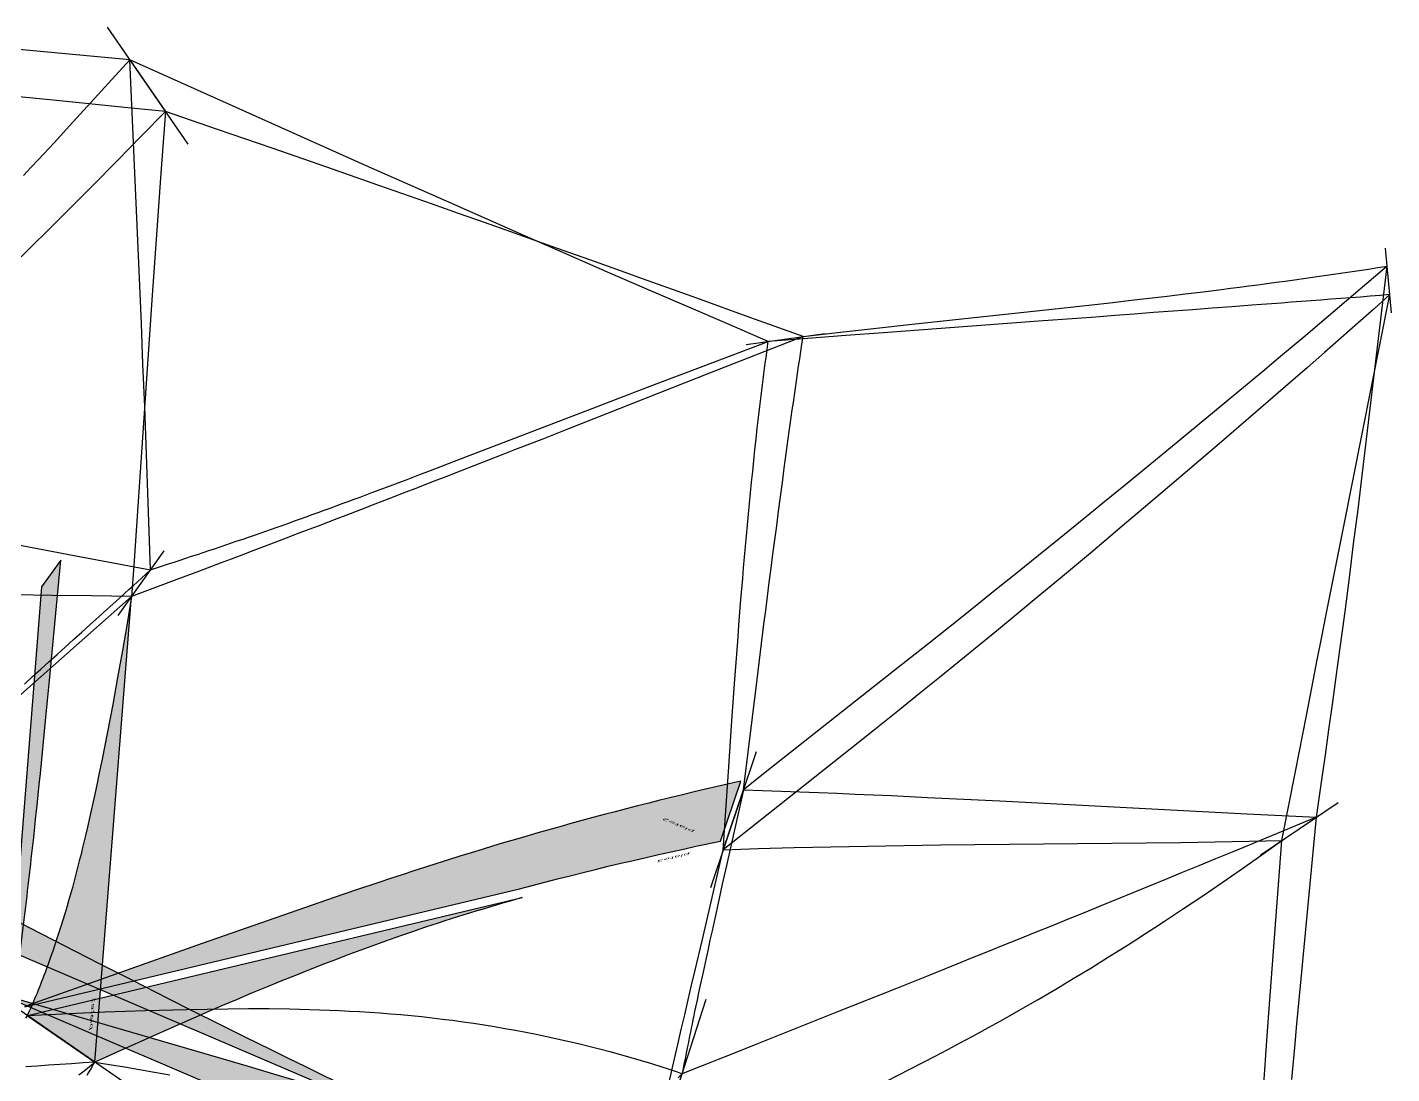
# Model space of a CAD drawing. Extents: x -6521 to 36247, y -6170 to 14025.
# Drawn here: x 345 to 11254, y -704 to 7661 of the extents above; entities that cross this region are included whole.
import ezdxf

# ---------------------------------------------------------------- set-up
doc = ezdxf.new("R2010")
doc.units = 0
doc.header["$LTSCALE"] = 0.005
doc.header["$MEASUREMENT"] = 0
for name, color, linetype in [('08-coord.marker.cut.MyTriangle', 7, 'Continuous'), ('COLINES', 240, 'Continuous'), ('curveBot', 253, 'Continuous'), ('curveTop', 136, 'Continuous'), ('HatchBot', 154, 'Continuous'), ('HatchTop', 9, 'Continuous'), ('normals', 1, 'Continuous')]:
    doc.layers.add(name, color=color, linetype=linetype)
doc.styles.get("Standard").update_dxf_attribs({"font": 'verdana.TTF', "height": 24})

msp = doc.modelspace()

# ---------------------------------------------------------------- hatches: boundary and pattern name
at = {"layer": 'HatchBot', "lineweight": 0, "extrusion": (0.899999, -0.189932, -0.392337)}
msp.add_hatch(color=256, dxfattribs=at).paths.add_polyline_path([(-415, 2528), (-162, 986), (-137, 1001), (-114, 1013), (-91, 1026), (-67, 1038), (-43, 1050), (-19, 1062), (5, 1074), (29, 1086), (54, 1097), (78, 1108), (103, 1119), (128, 1129), (154, 1140), (179, 1150), (204, 1160), (230, 1170), (281, 1188), (333, 1206), (384, 1223), (436, 1239), (488, 1254), (539, 1268), (590, 1282), (641, 1294), (695, 1306), (749, 1317), (804, 1327), (859, 1337), (914, 1346), (968, 1353), (1023, 1361), (1078, 1367), (1133, 1373), (1189, 1378), (1244, 1382), (1299, 1386), (1354, 1390), (1410, 1393), (1521, 1397), (1632, 1400), (1743, 1401), (1855, 1401), (1966, 1400), (2078, 1397), (2189, 1393), (2300, 1388), (2411, 1381), (2630, 1366), (2850, 1347), (3069, 1326), (3287, 1302)])
at = {"layer": 'HatchBot', "lineweight": 0, "extrusion": (0.314195, 0.893517, 0.320794)}
msp.add_hatch(color=256, dxfattribs=at).paths.add_polyline_path([(-3681, -446), (-3472, -434), (-3253, -418), (-3039, -398), (-2830, -376), (-2622, -350), (-2415, -322), (-2206, -291), (-1778, -221), (-472, 7), (-272, 39), (-80, 68), (-5215, 1127), (-5208, -448), (-5103, -453), (-4997, -458), (-4781, -464), (-4561, -467), (-4339, -466), (-4117, -462), (-3897, -456)])
at = {"layer": 'HatchBot', "lineweight": 0, "extrusion": (0.281267, -0.922106, -0.265724)}
msp.add_hatch(color=256, dxfattribs=at).paths.add_polyline_path([(3457, 478), (3555, 471), (3652, 465), (3748, 460), (3844, 456), (3939, 453), (4034, 452), (4127, 451), (4221, 452), (4314, 454), (4406, 457), (4499, 461), (4590, 466), (4682, 472), (4774, 480), (4865, 488), (4957, 498), (5048, 509), (5140, 521), (5231, 534), (5323, 548), (5415, 564), (5508, 581), (5600, 598), (5693, 617), (5787, 638), (5881, 659), (5976, 682), (6071, 705), (6167, 730), (6264, 757), (5970, 2304), (5769, 2240), (5668, 2209), (5566, 2180), (5464, 2151), (5361, 2123), (5258, 2096), (5155, 2070), (5052, 2046), (4948, 2023), (4844, 2001), (4739, 1981), (4635, 1962), (4530, 1945), (4425, 1930), (4321, 1916), (261, 962), (261, 962), (263, 962), (264, 961), (265, 960), (267, 960), (268, 960), (270, 959), (271, 959), (272, 958), (275, 958), (277, 957), (280, 957), (283, 956), (299, 954), (303, 954), (1035, 824), (1765, 703), (2510, 587), (2697, 561), (2883, 537), (3070, 515), (3258, 495), (3358, 486)])
at = {"layer": 'HatchTop', "lineweight": 0, "extrusion": (0.990043, -0.106178, -0.092422)}
msp.add_hatch(color=256, dxfattribs=at).paths.add_polyline_path([(3218, 1270), (3448, 2669), (2482, 2805), (2321, 2825), (2158, 2844), (1988, 2861), (1903, 2869), (1818, 2876), (1733, 2882), (1647, 2887), (1562, 2891), (1476, 2894), (1391, 2896), (1305, 2896), (1220, 2896), (1177, 2895), (1134, 2893), (1091, 2891), (1049, 2889), (1006, 2887), (963, 2884), (920, 2880), (877, 2876), (834, 2872), (792, 2867), (749, 2862), (706, 2856), (663, 2850), (621, 2843), (578, 2836), (535, 2828), (492, 2820), (449, 2811), (407, 2802), (364, 2792), (322, 2781), (279, 2770), (237, 2758), (195, 2745), (153, 2732), (111, 2719), (70, 2704), (29, 2689), (-12, 2673), (-53, 2657), (-93, 2640), (-113, 2631), (-134, 2622), (-153, 2613), (-173, 2603), (-193, 2594), (-213, 2584), (-232, 2574), (-252, 2564), (-271, 2554), (-290, 2543), (-310, 2533), (-329, 2522), (-348, 2511), (-367, 2500), (-385, 2488), (-404, 2477), (-423, 2465), (-441, 2453), (-459, 2440), (-478, 2428), (-496, 2415), (-514, 2402)])
at = {"layer": 'HatchTop', "lineweight": 0, "extrusion": (0.419733, 0.889013, -0.182977)}
msp.add_hatch(color=256, dxfattribs=at).paths.add_polyline_path([(215, 3201), (-134, 3138), (-750, 3028), (-1054, 2977), (-1368, 2929), (-1598, 2897), (-1828, 2869), (-2059, 2843), (-2291, 2821), (-2445, 2808), (-2601, 2797), (-2760, 2787), (-2920, 2778), (-3082, 2772), (-3245, 2766), (-3409, 2762), (-3573, 2760), (-3737, 2760), (-3901, 2761), (-4064, 2763), (-4226, 2768), (-4387, 2773), (-4546, 2781), (-4702, 2790), (-4868, 2802), (262, 1784)])
at = {"layer": 'HatchTop', "lineweight": 0, "extrusion": (-0.292582, 0.891557, 0.345718)}
for points in [[(-3096, 1654), (-3203, 1913), (-3295, 1908), (-3389, 1904), (-3443, 1902), (-3498, 1901), (-3552, 1900), (-3606, 1900), (-3660, 1901), (-3713, 1902), (-3767, 1903), (-3821, 1905), (-3875, 1908), (-3928, 1911), (-3982, 1915), (-4036, 1919), (-4090, 1923), (-4143, 1928), (-4197, 1934), (-4251, 1940), (-4307, 1947)], [(-254, 967), (-650, 2478), (-890, 2403), (-1135, 2329), (-1384, 2258), (-1635, 2190), (-1761, 2158), (-1887, 2127), (-2013, 2097), (-2140, 2069), (-2265, 2043), (-2391, 2019), (-2516, 1997), (-2640, 1976), (-2733, 1963), (-2826, 1950), (-2920, 1939), (-3013, 1929), (-3107, 1920), (-3203, 1913), (-3096, 1654)]]:
    msp.add_hatch(color=256, dxfattribs=at).paths.add_polyline_path(points)

# ---------------------------------------------------------------- linework, layer by layer
at = {"layer": 'COLINES', "extrusion": (0.990043, -0.106178, -0.092422)}
msp.add_lwpolyline([(3448, 2669), (3218, 1270), (-514, 2402), (-496, 2415), (-478, 2428), (-459, 2440), (-441, 2453), (-423, 2465), (-404, 2477), (-385, 2488), (-367, 2500), (-348, 2511), (-329, 2522), (-310, 2533), (-290, 2543), (-271, 2554), (-252, 2564), (-232, 2574), (-213, 2584), (-193, 2594), (-173, 2603), (-153, 2613), (-134, 2622), (-113, 2631), (-93, 2640), (-53, 2657), (-12, 2673), (29, 2689), (70, 2704), (111, 2719), (153, 2732), (195, 2745), (237, 2758), (279, 2770), (322, 2781), (364, 2792), (407, 2802), (449, 2811), (492, 2820), (535, 2828), (578, 2836), (621, 2843), (663, 2850), (706, 2856), (749, 2862), (792, 2867), (834, 2872), (877, 2876), (920, 2880), (963, 2884), (1006, 2887), (1049, 2889), (1091, 2891), (1134, 2893), (1177, 2895), (1220, 2896), (1305, 2896), (1391, 2896), (1476, 2894), (1562, 2891), (1647, 2887), (1733, 2882), (1818, 2876), (1903, 2869), (1988, 2861), (2158, 2844), (2321, 2825), (2482, 2805), (3448, 2669)], dxfattribs=at)
at = {"layer": 'COLINES', "extrusion": (0.419733, 0.889013, -0.182977)}
msp.add_lwpolyline([(-4868, 2802), (262, 1784), (215, 3201), (-134, 3138), (-750, 3028), (-1054, 2977), (-1368, 2929), (-1598, 2897), (-1828, 2869), (-2059, 2843), (-2291, 2821), (-2445, 2808), (-2601, 2797), (-2760, 2787), (-2920, 2778), (-3082, 2772), (-3245, 2766), (-3409, 2762), (-3573, 2760), (-3737, 2760), (-3901, 2761), (-4064, 2763), (-4226, 2768), (-4387, 2773), (-4546, 2781), (-4702, 2790), (-4868, 2802)], dxfattribs=at)
at = {"layer": 'COLINES', "extrusion": (0.899999, -0.189932, -0.392337)}
msp.add_lwpolyline([(-162, 986), (-415, 2528), (3287, 1302), (3069, 1326), (2850, 1347), (2630, 1366), (2411, 1381), (2300, 1388), (2189, 1393), (2078, 1397), (1966, 1400), (1855, 1401), (1743, 1401), (1632, 1400), (1521, 1397), (1410, 1393), (1354, 1390), (1299, 1386), (1244, 1382), (1189, 1378), (1133, 1373), (1078, 1367), (1023, 1361), (968, 1353), (914, 1346), (859, 1337), (804, 1327), (749, 1317), (695, 1306), (641, 1294), (590, 1282), (539, 1268), (488, 1254), (436, 1239), (384, 1223), (333, 1206), (281, 1188), (230, 1170), (204, 1160), (179, 1150), (154, 1140), (128, 1129), (103, 1119), (78, 1108), (54, 1097), (29, 1086), (5, 1074), (-19, 1062), (-43, 1050), (-67, 1038), (-91, 1026), (-114, 1013), (-137, 1001), (-162, 986)], dxfattribs=at)
at = {"layer": 'COLINES', "extrusion": (0.314195, 0.893517, 0.320794)}
msp.add_lwpolyline([(-5208, -448), (-5215, 1127), (-80, 68), (-272, 39), (-472, 7), (-1778, -221), (-2206, -291), (-2415, -322), (-2622, -350), (-2830, -376), (-3039, -398), (-3253, -418), (-3472, -434), (-3681, -446), (-3897, -456), (-4117, -462), (-4339, -466), (-4561, -467), (-4781, -464), (-4997, -458), (-5103, -453), (-5208, -448)], dxfattribs=at)
at = {"layer": 'COLINES', "extrusion": (0.281267, -0.922106, -0.265724)}
msp.add_lwpolyline([(5970, 2304), (6264, 757), (6167, 730), (6071, 705), (5976, 682), (5881, 659), (5787, 638), (5693, 617), (5600, 598), (5508, 581), (5415, 564), (5323, 548), (5231, 534), (5140, 521), (5048, 509), (4957, 498), (4865, 488), (4774, 480), (4682, 472), (4590, 466), (4499, 461), (4406, 457), (4314, 454), (4221, 452), (4127, 451), (4034, 452), (3939, 453), (3844, 456), (3748, 460), (3652, 465), (3555, 471), (3457, 478), (3358, 486), (3258, 495), (3070, 515), (2883, 537), (2697, 561), (2510, 587), (1765, 703), (1035, 824), (303, 954), (300, 954), (297, 955), (283, 956), (280, 957), (277, 957), (275, 958), (272, 958), (271, 959), (270, 959), (268, 960), (267, 960), (265, 960), (264, 961), (263, 962), (261, 962), (261, 962), (4321, 1916), (4425, 1930), (4530, 1945), (4635, 1962), (4739, 1981), (4844, 2001), (4948, 2023), (5052, 2046), (5155, 2070), (5258, 2096), (5361, 2123), (5464, 2151), (5566, 2180), (5668, 2209), (5769, 2240), (5970, 2304)], dxfattribs=at)
at = {"layer": 'COLINES', "extrusion": (-0.292582, 0.891557, 0.345718)}
msp.add_lwpolyline([(-650, 2478), (-254, 967), (-4307, 1947), (-4251, 1940), (-4197, 1934), (-4143, 1928), (-4090, 1923), (-4036, 1919), (-3982, 1915), (-3928, 1911), (-3875, 1908), (-3821, 1905), (-3767, 1903), (-3713, 1902), (-3660, 1901), (-3606, 1900), (-3552, 1900), (-3498, 1901), (-3443, 1902), (-3389, 1904), (-3295, 1908), (-3201, 1913), (-3107, 1920), (-3013, 1929), (-2920, 1939), (-2826, 1950), (-2733, 1963), (-2640, 1976), (-2516, 1997), (-2391, 2019), (-2265, 2043), (-2140, 2069), (-2013, 2097), (-1887, 2127), (-1761, 2158), (-1635, 2190), (-1384, 2258), (-1135, 2329), (-890, 2403), (-650, 2478)], dxfattribs=at)
at = {"layer": 'curveBot', "extrusion": (0.101773, 0.963837, -0.246295)}
for p, q in [((578, 7075, 758), (280, 7105, 756)), ((864, 7046, 763), (578, 7075, 758)), ((1150, 7018, 772), (864, 7046, 763)), ((1449, 6989, 784), (1150, 7018, 772))]:
    msp.add_line(p, q, dxfattribs=at)
at = {"layer": 'curveBot', "extrusion": (-0.686916, 0.656313, -0.31209)}
for p, q in [((1449, 6989, 784), (1255, 6790, 790)), ((1255, 6790, 790), (1063, 6593, 799)), ((1063, 6593, 799), (871, 6398, 812)), ((871, 6398, 812), (675, 6201, 829)), ((675, 6201, 829), (523, 6050, 846)), ((523, 6050, 846), (372, 5900, 865)), ((372, 5900, 865), (220, 5752, 886))]:
    msp.add_line(p, q, dxfattribs=at)
at = {"layer": 'curveBot', "extrusion": (0.992133, -0.079427, -0.09677)}
for p, q in [((1449, 6989, 784), (1431, 6744, 801)), ((1431, 6744, 801), (1413, 6496, 821)), ((1413, 6496, 821), (1378, 6003, 867)), ((1378, 6003, 867), (1344, 5519, 920)), ((1344, 5519, 920), (1213, 3596, 1149)), ((1213, 3596, 1149), (1196, 3357, 1174)), ((1196, 3357, 1174), (1178, 3110, 1198))]:
    msp.add_line(p, q, dxfattribs=at)
at = {"layer": 'curveBot', "extrusion": (0.319771, 0.944039, 0.080849)}
for p, q in [((1867, 6845, 815), (1449, 6989, 784)), ((2304, 6694, 854), (1867, 6845, 815)), ((2740, 6542, 900), (2304, 6694, 854)), ((3156, 6397, 949), (2740, 6542, 900)), ((3584, 6247, 1006), (3156, 6397, 949)), ((3794, 6173, 1037), (3584, 6247, 1006)), ((4002, 6100, 1070), (3794, 6173, 1037)), ((4211, 6026, 1106), (4002, 6100, 1070)), ((4420, 5952, 1143), (4211, 6026, 1106)), ((4630, 5878, 1184), (4420, 5952, 1143)), ((4842, 5802, 1227), (4630, 5878, 1184)), ((5058, 5725, 1273), (4842, 5802, 1227)), ((5272, 5648, 1321), (5058, 5725, 1273)), ((5698, 5495, 1423), (5272, 5648, 1321)), ((6122, 5342, 1530), (5698, 5495, 1423)), ((6548, 5189, 1643), (6122, 5342, 1530))]:
    msp.add_line(p, q, dxfattribs=at)
at = {"layer": 'curveBot', "extrusion": (0.146607, -0.978518, -0.144946)}
for p, q in [((10624, 5663, 2564), (10697, 5673, 2568)), ((10697, 5673, 2568), (10771, 5684, 2571)), ((10771, 5684, 2571), (10845, 5695, 2573)), ((10845, 5695, 2573), (10920, 5706, 2574)), ((10920, 5706, 2574), (10994, 5717, 2575)), ((10994, 5717, 2575), (11068, 5728, 2574)), ((11068, 5728, 2574), (11143, 5740, 2573)), ((11143, 5740, 2573), (11218, 5751, 2570)), ((9748, 5547, 2458), (9893, 5566, 2483)), ((9893, 5566, 2483), (9966, 5575, 2494)), ((9966, 5575, 2494), (10038, 5584, 2505)), ((10038, 5584, 2505), (10111, 5594, 2515)), ((10111, 5594, 2515), (10184, 5603, 2524)), ((10184, 5603, 2524), (10257, 5613, 2532)), ((10257, 5613, 2532), (10330, 5623, 2540)), ((10330, 5623, 2540), (10403, 5632, 2547)), ((10403, 5632, 2547), (10477, 5643, 2554)), ((10477, 5643, 2554), (10550, 5653, 2559)), ((10550, 5653, 2559), (10624, 5663, 2564)), ((8881, 5446, 2266), (9025, 5462, 2303)), ((9025, 5462, 2303), (9170, 5479, 2338)), ((9170, 5479, 2338), (9314, 5495, 2371)), ((9314, 5495, 2371), (9458, 5512, 2402)), ((9458, 5512, 2402), (9603, 5530, 2431)), ((9603, 5530, 2431), (9748, 5547, 2458)), ((7420, 5288, 1858), (8587, 5414, 2187)), ((8587, 5414, 2187), (8881, 5446, 2266)), ((6848, 5223, 1713), (7135, 5256, 1784)), ((7135, 5256, 1784), (7420, 5288, 1858)), ((6548, 5189, 1643), (6848, 5223, 1713))]:
    msp.add_line(p, q, dxfattribs=at)
at = {"layer": 'curveBot', "extrusion": (0.977182, -0.142388, 0.15761)}
for p, q in [((11018, 4077, 2299), (11218, 5751, 2570)), ((10985, 3807, 2259), (11018, 4077, 2299)), ((10950, 3532, 2223), (10985, 3807, 2259)), ((10916, 3260, 2191), (10950, 3532, 2223)), ((10881, 2991, 2163), (10916, 3260, 2191)), ((10863, 2856, 2151), (10881, 2991, 2163)), ((10846, 2720, 2140), (10863, 2856, 2151)), ((10827, 2585, 2131), (10846, 2720, 2140)), ((10809, 2448, 2122), (10827, 2585, 2131)), ((10781, 2247, 2112), (10809, 2448, 2122)), ((10753, 2046, 2104), (10781, 2247, 2112)), ((10725, 1845, 2099), (10753, 2046, 2104)), ((10696, 1644, 2096), (10725, 1845, 2099)), ((10674, 1496, 2096), (10696, 1644, 2096)), ((10652, 1347, 2097), (10674, 1496, 2096))]:
    msp.add_line(p, q, dxfattribs=at)
at = {"layer": 'curveBot', "extrusion": (-0.652019, 0.748853, 0.118705)}
for p, q in [((11218, 5751, 2570), (11110, 5659, 2561)), ((11002, 5567, 2550), (10894, 5475, 2537)), ((11110, 5659, 2561), (11002, 5567, 2550)), ((10894, 5475, 2537), (10785, 5382, 2521)), ((10785, 5382, 2521), (10677, 5290, 2504)), ((10677, 5290, 2504), (10568, 5198, 2485)), ((10568, 5198, 2485), (10459, 5107, 2465)), ((10459, 5107, 2465), (10349, 5015, 2443)), ((10240, 4924, 2419), (10132, 4833, 2394)), ((10349, 5015, 2443), (10240, 4924, 2419)), ((10132, 4833, 2394), (10023, 4743, 2367)), ((10023, 4743, 2367), (9915, 4653, 2340)), ((9915, 4653, 2340), (9699, 4475, 2281)), ((9699, 4475, 2281), (9486, 4299, 2218)), ((9486, 4299, 2218), (9305, 4151, 2161)), ((9305, 4151, 2161), (9125, 4003, 2102)), ((9125, 4003, 2102), (8944, 3856, 2040)), ((8944, 3856, 2040), (8765, 3710, 1975)), ((8765, 3710, 1975), (8596, 3573, 1912)), ((8596, 3573, 1912), (8429, 3438, 1846)), ((8429, 3438, 1846), (8262, 3303, 1778)), ((8262, 3303, 1778), (8095, 3169, 1707)), ((8095, 3169, 1707), (7953, 3055, 1644)), ((7953, 3055, 1644), (7814, 2944, 1581)), ((7814, 2944, 1581), (7542, 2728, 1453)), ((7542, 2728, 1453), (7272, 2513, 1319)), ((7272, 2513, 1319), (6296, 1744, 820)), ((6296, 1744, 820), (6071, 1565, 709))]:
    msp.add_line(p, q, dxfattribs=at)
at = {"layer": 'curveBot', "extrusion": (0.357739, -0.932918, 0.041068)}
for p, q in [((6548, 5189, 1643), (5800, 4895, 1486)), ((5800, 4895, 1486), (4673, 4452, 1233)), ((4458, 4367, 1188), (4241, 4283, 1146)), ((4673, 4452, 1233), (4458, 4367, 1188)), ((4241, 4283, 1146), (4133, 4240, 1126)), ((3915, 4155, 1090), (3807, 4113, 1073)), ((4024, 4198, 1107), (3915, 4155, 1090)), ((4133, 4240, 1126), (4024, 4198, 1107)), ((3692, 4068, 1058), (3578, 4024, 1044)), ((3807, 4113, 1073), (3692, 4068, 1058)), ((3351, 3936, 1023), (3237, 3892, 1015)), ((3465, 3980, 1033), (3351, 3936, 1023)), ((3578, 4024, 1044), (3465, 3980, 1033)), ((3123, 3848, 1009), (3008, 3804, 1005)), ((3237, 3892, 1015), (3123, 3848, 1009)), ((2819, 3731, 1003), (2745, 3702, 1004)), ((2893, 3759, 1003), (2819, 3731, 1003)), ((3008, 3804, 1005), (2893, 3759, 1003)), ((2504, 3611, 1013), (2414, 3576, 1019)), ((2596, 3646, 1009), (2504, 3611, 1013)), ((2671, 3674, 1006), (2596, 3646, 1009)), ((2745, 3702, 1004), (2671, 3674, 1006)), ((2235, 3508, 1033), (2148, 3475, 1042)), ((2324, 3542, 1026), (2235, 3508, 1033)), ((2414, 3576, 1019), (2324, 3542, 1026)), ((1974, 3409, 1063), (1887, 3377, 1075)), ((2060, 3442, 1052), (1974, 3409, 1063)), ((2148, 3475, 1042), (2060, 3442, 1052)), ((1714, 3312, 1101), (1540, 3246, 1131)), ((1887, 3377, 1075), (1714, 3312, 1101)), ((1540, 3246, 1131), (1178, 3110, 1198))]:
    msp.add_line(p, q, dxfattribs=at)
at = {"layer": 'curveBot', "extrusion": (0.987583, -0.14522, 0.05993)}
for p, q in [((6530, 5070, 1647), (6539, 5129, 1645)), ((6539, 5129, 1645), (6548, 5189, 1643)), ((6521, 5011, 1648), (6530, 5070, 1647)), ((6504, 4893, 1646), (6512, 4952, 1647)), ((6512, 4952, 1647), (6521, 5011, 1648)), ((6487, 4777, 1641), (6495, 4835, 1644)), ((6495, 4835, 1644), (6504, 4893, 1646)), ((6471, 4661, 1633), (6479, 4719, 1637)), ((6479, 4719, 1637), (6487, 4777, 1641)), ((6454, 4545, 1621), (6462, 4603, 1627)), ((6462, 4603, 1627), (6471, 4661, 1633)), ((6438, 4429, 1606), (6446, 4487, 1614)), ((6446, 4487, 1614), (6454, 4545, 1621)), ((6422, 4312, 1588), (6430, 4370, 1598)), ((6430, 4370, 1598), (6438, 4429, 1606)), ((6414, 4253, 1579), (6422, 4312, 1588)), ((6398, 4137, 1558), (6406, 4195, 1568)), ((6406, 4195, 1568), (6414, 4253, 1579)), ((6383, 4022, 1535), (6398, 4137, 1558)), ((6367, 3907, 1510), (6383, 4022, 1535)), ((6352, 3792, 1483), (6367, 3907, 1510)), ((6337, 3677, 1454), (6352, 3792, 1483)), ((6322, 3563, 1424), (6337, 3677, 1454)), ((6307, 3450, 1392), (6322, 3563, 1424)), ((6292, 3337, 1359), (6307, 3450, 1392)), ((6278, 3224, 1325), (6292, 3337, 1359)), ((6264, 3112, 1288), (6278, 3224, 1325)), ((6249, 3000, 1251), (6264, 3112, 1288)), ((6235, 2889, 1213), (6249, 3000, 1251)), ((6208, 2668, 1134), (6235, 2889, 1213)), ((6180, 2446, 1051), (6208, 2668, 1134)), ((6071, 1565, 709), (6180, 2446, 1051))]:
    msp.add_line(p, q, dxfattribs=at)
at = {"layer": 'curveBot', "extrusion": (0.666458, -0.744393, 0.041382)}
msp.add_line((-244, 1855, 1539), (1178, 3110, 1198), dxfattribs=at)
at = {"layer": 'curveBot', "extrusion": (0.006941, -0.988447, 0.15141)}
for p, q in [((546, 3120, 1293), (235, 3125, 1335)), ((858, 3116, 1248), (546, 3120, 1293)), ((1178, 3110, 1198), (858, 3116, 1248))]:
    msp.add_line(p, q, dxfattribs=at)
at = {"layer": 'curveBot', "extrusion": (0.969566, -0.238786, 0.05407)}
for p, q in [((6071, 1565, 709), (5936, 961, 468)), ((5936, 961, 468), (5902, 810, 407)), ((5902, 810, 407), (5869, 660, 344)), ((5869, 660, 344), (5852, 586, 311)), ((5852, 586, 311), (5836, 512, 278)), ((5820, 438, 243), (5803, 364, 208)), ((5836, 512, 278), (5820, 438, 243)), ((5803, 364, 208), (5788, 291, 172)), ((5772, 219, 134), (5756, 146, 96)), ((5788, 291, 172), (5772, 219, 134)), ((5756, 146, 96), (5741, 74, 56)), ((5725, 3, 15), (5710, -68, -28)), ((5741, 74, 56), (5725, 3, 15)), ((5703, -103, -49), (5696, -137, -71)), ((5710, -68, -28), (5703, -103, -49)), ((5681, -206, -115), (5674, -240, -138)), ((5688, -172, -93), (5681, -206, -115)), ((5696, -137, -71), (5688, -172, -93)), ((5660, -308, -185), (5653, -340, -209)), ((5667, -274, -162), (5660, -308, -185)), ((5674, -240, -138), (5667, -274, -162)), ((5634, -435, -281), (5628, -466, -306)), ((5640, -404, -257), (5634, -435, -281)), ((5647, -373, -233), (5640, -404, -257)), ((5653, -340, -209), (5647, -373, -233)), ((5616, -527, -358), (5610, -557, -384)), ((5622, -497, -332), (5616, -527, -358)), ((5628, -466, -306), (5622, -497, -332)), ((5593, -645, -468), (5587, -675, -497)), ((5598, -616, -439), (5593, -645, -468)), ((5604, -587, -412), (5598, -616, -439)), ((5610, -557, -384), (5604, -587, -412)), ((5587, -675, -497), (5581, -704, -527))]:
    msp.add_line(p, q, dxfattribs=at)
at = {"layer": 'curveBot', "extrusion": (-0.010322, -0.992469, -0.122059)}
for p, q in [((6072, 1565, 709), (6224, 1560, 737)), ((6224, 1560, 737), (6374, 1555, 768)), ((6374, 1555, 768), (6523, 1549, 800)), ((6523, 1549, 800), (6671, 1544, 834)), ((6671, 1544, 834), (6818, 1538, 869)), ((6818, 1538, 869), (6964, 1532, 907)), ((6964, 1532, 907), (7109, 1525, 946)), ((7109, 1525, 946), (7254, 1519, 986)), ((7254, 1519, 986), (7399, 1512, 1028)), ((7399, 1512, 1028), (7543, 1505, 1071)), ((7543, 1505, 1071), (7832, 1491, 1161)), ((7832, 1491, 1161), (8120, 1477, 1255)), ((8120, 1477, 1255), (10097, 1374, 1926)), ((10097, 1374, 1926), (10377, 1360, 2014)), ((10377, 1360, 2014), (10652, 1347, 2097))]:
    msp.add_line(p, q, dxfattribs=at)
at = {"layer": 'curveBot', "extrusion": (0.392771, -0.918722, -0.040997)}
for p, q in [((10652, 1347, 2097), (10517, 1291, 2060)), ((10383, 1235, 2022), (10249, 1179, 1981)), ((10517, 1291, 2060), (10383, 1235, 2022)), ((10114, 1124, 1939), (9980, 1068, 1895)), ((10249, 1179, 1981), (10114, 1124, 1939)), ((9846, 1013, 1849), (9713, 958, 1802)), ((9980, 1068, 1895), (9846, 1013, 1849)), ((9580, 904, 1753), (9447, 849, 1703)), ((9713, 958, 1802), (9580, 904, 1753)), ((9315, 795, 1650), (9184, 741, 1597)), ((9447, 849, 1703), (9315, 795, 1650)), ((9053, 688, 1541), (8924, 635, 1484)), ((9184, 741, 1597), (9053, 688, 1541)), ((8795, 583, 1426), (8667, 531, 1366)), ((8924, 635, 1484), (8795, 583, 1426)), ((8540, 479, 1305), (8404, 424, 1237)), ((8667, 531, 1366), (8540, 479, 1305)), ((8269, 370, 1167), (8146, 320, 1102)), ((8404, 424, 1237), (8269, 370, 1167)), ((7900, 221, 965), (7778, 172, 895)), ((8023, 270, 1034), (7900, 221, 965)), ((8146, 320, 1102), (8023, 270, 1034)), ((7778, 172, 895), (7535, 74, 752)), ((7535, 74, 752), (7294, -22, 607)), ((7294, -22, 607), (6824, -210, 313)), ((6824, -210, 313), (6357, -396, 11)), ((6357, -396, 11), (6157, -476, -120)), ((6157, -476, -120), (5965, -552, -250)), ((5775, -628, -384), (5679, -666, -454)), ((5870, -590, -317), (5775, -628, -384)), ((5965, -552, -250), (5870, -590, -317)), ((5679, -666, -454), (5581, -704, -527))]:
    msp.add_line(p, q, dxfattribs=at)
at = {"layer": 'curveBot', "extrusion": (0.992239, -0.090274, 0.085508)}
for p, q in [((10631, 1122, 2105), (10652, 1347, 2097)), ((10530, 55, 2152), (10631, 1122, 2105)), ((10512, -139, 2158), (10530, 55, 2152)), ((10494, -334, 2161), (10512, -139, 2158)), ((10482, -466, 2162), (10494, -334, 2161)), ((10472, -580, 2161), (10482, -466, 2162)), ((10461, -693, 2159), (10472, -580, 2161)), ((10456, -750, 2157), (10461, -693, 2159))]:
    msp.add_line(p, q, dxfattribs=at)
at = {"layer": 'curveBot', "extrusion": (0.237331, 0.743905, 0.624724)}
for p, q in [((345, -239, 908), (966, -210, 638)), ((966, -210, 638), (1290, -199, 501)), ((1290, -199, 501), (1618, -190, 366)), ((1618, -190, 366), (1784, -187, 299)), ((1784, -187, 299), (1949, -185, 234)), ((1949, -185, 234), (2114, -184, 171)), ((2114, -184, 171), (2278, -184, 109)), ((2278, -184, 109), (2441, -186, 49)), ((2441, -186, 49), (2602, -190, -8)), ((2602, -190, -8), (2762, -195, -62)), ((2762, -195, -62), (2841, -199, -88)), ((2841, -199, -88), (2920, -203, -113)), ((2920, -203, -113), (3002, -207, -139)), ((3002, -207, -139), (3085, -212, -164)), ((3085, -212, -164), (3167, -218, -189)), ((3167, -218, -189), (3250, -225, -212)), ((3250, -225, -212), (3332, -232, -235)), ((3332, -232, -235), (3415, -239, -258)), ((3415, -239, -258), (3498, -248, -279)), ((3498, -248, -279), (3581, -257, -299)), ((3581, -257, -299), (3663, -267, -319)), ((3663, -267, -319), (3746, -277, -338)), ((3746, -277, -338), (3830, -289, -356)), ((3830, -289, -356), (3913, -301, -374)), ((3913, -301, -374), (3997, -314, -390)), ((3997, -314, -390), (4080, -327, -406)), ((4080, -327, -406), (4164, -342, -421)), ((4164, -342, -421), (4249, -357, -434)), ((4249, -357, -434), (4331, -373, -447)), ((4331, -373, -447), (4415, -389, -459)), ((4415, -389, -459), (4498, -406, -470)), ((4498, -406, -470), (4582, -424, -481)), ((4582, -424, -481), (4666, -443, -490)), ((4666, -443, -490), (4751, -463, -499)), ((4751, -463, -499), (4835, -484, -506)), ((4835, -484, -506), (4919, -505, -513)), ((4919, -505, -513), (5003, -527, -519)), ((5003, -527, -519), (5087, -550, -523)), ((5087, -550, -523), (5171, -574, -527)), ((5171, -574, -527), (5254, -598, -529)), ((5254, -598, -529), (5337, -623, -530)), ((5337, -623, -530), (5419, -649, -531)), ((5419, -649, -531), (5460, -663, -530)), ((5460, -663, -530), (5501, -676, -530)), ((5501, -676, -530), (5541, -690, -529)), ((5541, -690, -529), (5581, -704, -527))]:
    msp.add_line(p, q, dxfattribs=at)
at = {"layer": 'curveBot', "extrusion": (0.731947, -0.119108, -0.67087)}
msp.add_line((345, -239, 908), (331, -261, 896), dxfattribs=at)
at = {"layer": 'curveBot', "extrusion": (0.828019, -0.481977, -0.286501)}
msp.add_line((5548, -736, -572), (5581, -704, -527), dxfattribs=at)
at = {"layer": 'curveTop', "extrusion": (0.12776, 0.944698, -0.302033)}
msp.add_line((1165, 7400, 2273), (104, 7499, 2136), dxfattribs=at)
at = {"layer": 'curveTop', "extrusion": (-0.713626, 0.665017, -0.220204)}
for p, q in [((1165, 7400, 2273), (683, 6873, 2243)), ((683, 6873, 2243), (559, 6738, 2238)), ((559, 6738, 2238), (435, 6605, 2236)), ((435, 6605, 2236), (374, 6539, 2236)), ((374, 6539, 2236), (314, 6475, 2237))]:
    msp.add_line(p, q, dxfattribs=at)
at = {"layer": 'curveTop', "extrusion": (0.422456, 0.891229, -0.165051)}
for p, q in [((3074, 6546, 2551), (1165, 7400, 2273)), ((3696, 6270, 2652), (3074, 6546, 2551)), ((4353, 5980, 2769), (3696, 6270, 2652)), ((4671, 5841, 2831), (4353, 5980, 2769)), ((4985, 5704, 2895), (4671, 5841, 2831)), ((5299, 5567, 2962), (4985, 5704, 2895)), ((5616, 5431, 3034), (5299, 5567, 2962)), ((5938, 5292, 3111), (5616, 5431, 3034)), ((6269, 5150, 3192), (5938, 5292, 3111))]:
    msp.add_line(p, q, dxfattribs=at)
at = {"layer": 'curveTop', "extrusion": (-0.983463, -0.053785, -0.172937)}
for p, q in [((1257, 5294, 2403), (1165, 7400, 2273)), ((1270, 4969, 2427), (1257, 5294, 2403)), ((1284, 4630, 2456), (1270, 4969, 2427)), ((1331, 3325, 2591), (1284, 4630, 2456))]:
    msp.add_line(p, q, dxfattribs=at)
at = {"layer": 'curveTop', "extrusion": (0.076943, -0.996976, -0.010937)}
for p, q in [((10372, 5457, 4098), (10293, 5451, 4090)), ((10451, 5463, 4105), (10372, 5457, 4098)), ((10531, 5469, 4111), (10451, 5463, 4105)), ((10610, 5475, 4117), (10531, 5469, 4111)), ((10689, 5481, 4122), (10610, 5475, 4117)), ((10768, 5487, 4125), (10689, 5481, 4122)), ((10847, 5493, 4128), (10768, 5487, 4125)), ((10926, 5499, 4130), (10847, 5493, 4128)), ((11005, 5505, 4131), (10926, 5499, 4130)), ((11083, 5511, 4131), (11005, 5505, 4131)), ((11162, 5518, 4130), (11083, 5511, 4131)), ((11240, 5524, 4128), (11162, 5518, 4130)), ((9042, 5357, 3880), (8889, 5345, 3845)), ((9196, 5368, 3913), (9042, 5357, 3880)), ((9350, 5380, 3945), (9196, 5368, 3913)), ((9506, 5391, 3975), (9350, 5380, 3945)), ((9662, 5403, 4002), (9506, 5391, 3975)), ((9819, 5415, 4028), (9662, 5403, 4002)), ((9977, 5427, 4051), (9819, 5415, 4028)), ((10135, 5439, 4072), (9977, 5427, 4051)), ((10214, 5445, 4081), (10135, 5439, 4072)), ((10293, 5451, 4090), (10214, 5445, 4081)), ((8429, 5311, 3733), (7192, 5219, 3409)), ((8738, 5334, 3810), (8429, 5311, 3733)), ((8889, 5345, 3845), (8738, 5334, 3810)), ((6586, 5174, 3263), (6269, 5150, 3192)), ((6890, 5197, 3334), (6586, 5174, 3263)), ((7192, 5219, 3409), (6890, 5197, 3334))]:
    msp.add_line(p, q, dxfattribs=at)
at = {"layer": 'curveTop', "extrusion": (0.981012, -0.189394, -0.041782)}
for p, q in [((10868, 3659, 3840), (11240, 5524, 4128)), ((10799, 3313, 3793), (10868, 3659, 3840)), ((10765, 3141, 3772), (10799, 3313, 3793)), ((10731, 2967, 3752), (10765, 3141, 3772)), ((10695, 2789, 3734), (10731, 2967, 3752)), ((10659, 2605, 3717), (10695, 2789, 3734)), ((10615, 2382, 3699), (10659, 2605, 3717)), ((10572, 2160, 3683), (10615, 2382, 3699)), ((10485, 1713, 3659), (10572, 2160, 3683)), ((10377, 1160, 3636), (10485, 1713, 3659))]:
    msp.add_line(p, q, dxfattribs=at)
at = {"layer": 'curveTop', "extrusion": (-0.665349, 0.728702, 0.162184)}
for p, q in [((11240, 5524, 4128), (11113, 5410, 4115)), ((11113, 5410, 4115), (10983, 5295, 4099)), ((10983, 5295, 4099), (10851, 5179, 4081)), ((10851, 5179, 4081), (10717, 5061, 4059)), ((10717, 5061, 4059), (10581, 4942, 4036)), ((10581, 4942, 4036), (10444, 4823, 4010)), ((10444, 4823, 4010), (10307, 4704, 3983)), ((10307, 4704, 3983), (10169, 4585, 3953)), ((10169, 4585, 3953), (10031, 4466, 3922)), ((10031, 4466, 3922), (9894, 4348, 3889)), ((9894, 4348, 3889), (9622, 4115, 3819)), ((9622, 4115, 3819), (9356, 3889, 3745)), ((9356, 3889, 3745), (9100, 3672, 3668)), ((9100, 3672, 3668), (8972, 3565, 3627)), ((8972, 3565, 3627), (8845, 3458, 3585)), ((8845, 3458, 3585), (8718, 3351, 3541)), ((8718, 3351, 3541), (8590, 3245, 3496)), ((8590, 3245, 3496), (8428, 3110, 3436)), ((8428, 3110, 3436), (8268, 2978, 3375)), ((8268, 2978, 3375), (8110, 2847, 3311)), ((8110, 2847, 3311), (7952, 2718, 3244)), ((7952, 2718, 3244), (7795, 2590, 3176)), ((7795, 2590, 3176), (7638, 2462, 3104)), ((7638, 2462, 3104), (7480, 2335, 3029)), ((7480, 2335, 3029), (7320, 2206, 2951)), ((7320, 2206, 2951), (7119, 2045, 2849)), ((7119, 2045, 2849), (6939, 1901, 2756)), ((6939, 1901, 2756), (5910, 1086, 2201)), ((5910, 1086, 2201), (6071, 1565, 709))]:
    msp.add_line(p, q, dxfattribs=at)
at = {"layer": 'curveTop', "extrusion": (0.333185, -0.936702, 0.107602)}
for p, q in [((5750, 4953, 3088), (6269, 5150, 3192)), ((5522, 4867, 3040), (5750, 4953, 3088)), ((5305, 4784, 2991), (5522, 4867, 3040)), ((4862, 4615, 2886), (5305, 4784, 2991)), ((3762, 4192, 2611), (4862, 4615, 2886)), ((3569, 4118, 2567), (3762, 4192, 2611)), ((3289, 4012, 2510), (3383, 4047, 2528)), ((3383, 4047, 2528), (3476, 4083, 2547)), ((3476, 4083, 2547), (3569, 4118, 2567)), ((3006, 3906, 2464), (3101, 3941, 2478)), ((3101, 3941, 2478), (3195, 3976, 2493)), ((3195, 3976, 2493), (3289, 4012, 2510)), ((2768, 3818, 2437), (2816, 3836, 2441)), ((2816, 3836, 2441), (2864, 3853, 2446)), ((2864, 3853, 2446), (2911, 3871, 2452)), ((2911, 3871, 2452), (2959, 3888, 2457)), ((2959, 3888, 2457), (3006, 3906, 2464)), ((2436, 3698, 2422), (2482, 3715, 2423)), ((2482, 3715, 2423), (2529, 3732, 2424)), ((2529, 3732, 2424), (2576, 3749, 2425)), ((2576, 3749, 2425), (2624, 3766, 2427)), ((2624, 3766, 2427), (2671, 3783, 2430)), ((2671, 3783, 2430), (2719, 3800, 2433)), ((2719, 3800, 2433), (2768, 3818, 2437)), ((2115, 3586, 2437), (2161, 3602, 2433)), ((2161, 3602, 2433), (2206, 3617, 2430)), ((2206, 3617, 2430), (2252, 3633, 2427)), ((2252, 3633, 2427), (2298, 3649, 2425)), ((2298, 3649, 2425), (2344, 3666, 2424)), ((2344, 3666, 2424), (2390, 3682, 2423)), ((2390, 3682, 2423), (2436, 3698, 2422)), ((1797, 3478, 2479), (1842, 3493, 2472)), ((1842, 3493, 2472), (1888, 3508, 2464)), ((1888, 3508, 2464), (1933, 3524, 2458)), ((1933, 3524, 2458), (1979, 3539, 2451)), ((1979, 3539, 2451), (2024, 3555, 2446)), ((2024, 3555, 2446), (2070, 3570, 2441)), ((2070, 3570, 2441), (2115, 3586, 2437)), ((1474, 3371, 2551), (1520, 3386, 2539)), ((1520, 3386, 2539), (1567, 3401, 2528)), ((1567, 3401, 2528), (1613, 3417, 2517)), ((1613, 3417, 2517), (1659, 3432, 2507)), ((1659, 3432, 2507), (1705, 3447, 2497)), ((1705, 3447, 2497), (1751, 3462, 2488)), ((1751, 3462, 2488), (1797, 3478, 2479)), ((1331, 3325, 2591), (1379, 3340, 2577)), ((1379, 3340, 2577), (1427, 3355, 2564)), ((1427, 3355, 2564), (1474, 3371, 2551))]:
    msp.add_line(p, q, dxfattribs=at)
at = {"layer": 'curveTop', "extrusion": (0.976681, -0.128262, 0.17217)}
for p, q in [((6263, 5107, 3194), (6269, 5150, 3192)), ((6246, 4976, 3196), (6252, 5020, 3196)), ((6252, 5020, 3196), (6257, 5063, 3195)), ((6257, 5063, 3195), (6263, 5107, 3194)), ((6234, 4890, 3196), (6240, 4933, 3196)), ((6240, 4933, 3196), (6246, 4976, 3196)), ((6213, 4716, 3190), (6223, 4803, 3193)), ((6223, 4803, 3193), (6229, 4846, 3195)), ((6229, 4846, 3195), (6234, 4890, 3196)), ((6202, 4629, 3185), (6213, 4716, 3190)), ((6192, 4543, 3178), (6202, 4629, 3185)), ((6182, 4456, 3170), (6192, 4543, 3178)), ((6163, 4283, 3150), (6172, 4370, 3161)), ((6172, 4370, 3161), (6182, 4456, 3170)), ((6154, 4197, 3139), (6163, 4283, 3150)), ((6145, 4111, 3126), (6154, 4197, 3139)), ((6136, 4025, 3112), (6145, 4111, 3126)), ((6119, 3854, 3080), (6127, 3939, 3096)), ((6127, 3939, 3096), (6136, 4025, 3112)), ((6111, 3769, 3063), (6119, 3854, 3080)), ((6103, 3682, 3045), (6111, 3769, 3063)), ((6095, 3596, 3026), (6103, 3682, 3045)), ((6079, 3425, 2985), (6087, 3511, 3006)), ((6087, 3511, 3006), (6095, 3596, 3026)), ((6072, 3340, 2963), (6079, 3425, 2985)), ((6065, 3255, 2941), (6072, 3340, 2963)), ((6051, 3086, 2894), (6065, 3255, 2941)), ((6037, 2918, 2845), (6051, 3086, 2894)), ((6025, 2751, 2793), (6037, 2918, 2845)), ((6012, 2583, 2739), (6025, 2751, 2793)), ((6000, 2416, 2682), (6012, 2583, 2739)), ((5976, 2077, 2564), (6000, 2416, 2682)), ((5954, 1750, 2446), (5976, 2077, 2564)), ((5910, 1086, 2201), (5954, 1750, 2446))]:
    msp.add_line(p, q, dxfattribs=at)
at = {"layer": 'curveTop', "extrusion": (0.063128, 0.908748, -0.412544)}
for p, q in [((-498, 3674, 3079), (732, 3435, 2741)), ((732, 3435, 2741), (1033, 3379, 2664)), ((1033, 3379, 2664), (1331, 3325, 2591))]:
    msp.add_line(p, q, dxfattribs=at)
at = {"layer": 'curveTop', "extrusion": (-0.669427, 0.742851, 0.006351)}
for p, q in [((1261, 3261, 2617), (1296, 3293, 2604)), ((1296, 3293, 2604), (1331, 3325, 2591)), ((1121, 3135, 2675), (1156, 3166, 2660)), ((1156, 3166, 2660), (1191, 3197, 2645)), ((1191, 3197, 2645), (1226, 3229, 2631)), ((1226, 3229, 2631), (1261, 3261, 2617)), ((984, 3010, 2739), (1052, 3072, 2706)), ((1052, 3072, 2706), (1121, 3135, 2675)), ((849, 2888, 2809), (916, 2949, 2773)), ((916, 2949, 2773), (984, 3010, 2739)), ((782, 2827, 2846), (849, 2888, 2809)), ((649, 2707, 2923), (715, 2767, 2884)), ((715, 2767, 2884), (782, 2827, 2846)), ((518, 2588, 3005), (583, 2647, 2963)), ((583, 2647, 2963), (649, 2707, 2923)), ((387, 2470, 3091), (452, 2529, 3048)), ((452, 2529, 3048), (518, 2588, 3005)), ((322, 2411, 3136), (387, 2470, 3091))]:
    msp.add_line(p, q, dxfattribs=at)
at = {"layer": 'curveTop', "extrusion": (-0.970619, 0.238988, -0.027993)}
for p, q in [((5910, 1086, 2201), (6071, 1565, 709)), ((5740, 359, 1906), (5910, 1086, 2201)), ((5685, 123, 1806), (5740, 359, 1906)), ((5657, 5, 1754), (5685, 123, 1806)), ((5629, -114, 1700), (5657, 5, 1754)), ((5602, -233, 1645), (5629, -114, 1700)), ((5574, -351, 1587), (5602, -233, 1645)), ((5547, -470, 1528), (5574, -351, 1587)), ((5520, -586, 1467), (5547, -470, 1528)), ((5493, -701, 1404), (5506, -644, 1436)), ((5506, -644, 1436), (5520, -586, 1467)), ((5480, -757, 1372), (5493, -701, 1404))]:
    msp.add_line(p, q, dxfattribs=at)
at = {"layer": 'curveTop', "extrusion": (-0.109966, 0.949743, 0.293081)}
for p, q in [((5910, 1086, 2201), (6049, 1091, 2237)), ((6049, 1091, 2237), (6189, 1095, 2275)), ((6189, 1095, 2275), (6476, 1103, 2357)), ((6476, 1103, 2357), (6769, 1110, 2445)), ((6769, 1110, 2445), (7064, 1116, 2537)), ((7064, 1116, 2537), (7647, 1125, 2727)), ((7647, 1125, 2727), (9566, 1144, 3384)), ((9566, 1144, 3384), (9843, 1149, 3474)), ((9843, 1149, 3474), (10115, 1154, 3559)), ((10115, 1154, 3559), (10247, 1157, 3599)), ((10247, 1157, 3599), (10377, 1160, 3636))]:
    msp.add_line(p, q, dxfattribs=at)
at = {"layer": 'curveTop', "extrusion": (-0.604846, 0.697476, 0.384302)}
for p, q in [((10216, 1045, 3591), (10377, 1160, 3636)), ((10054, 932, 3543), (10216, 1045, 3591)), ((9898, 824, 3493), (10054, 932, 3543)), ((9743, 718, 3441), (9898, 824, 3493)), ((9590, 616, 3387), (9743, 718, 3441)), ((9438, 515, 3330), (9590, 616, 3387)), ((9285, 416, 3270), (9361, 465, 3300)), ((9361, 465, 3300), (9438, 515, 3330)), ((9133, 318, 3207), (9209, 367, 3239)), ((9209, 367, 3239), (9285, 416, 3270)), ((8849, 141, 3081), (8991, 229, 3145)), ((8991, 229, 3145), (9133, 318, 3207)), ((8708, 56, 3015), (8849, 141, 3081)), ((8568, -28, 2946), (8708, 56, 3015)), ((8428, -111, 2875), (8568, -28, 2946)), ((8147, -270, 2724), (8287, -191, 2801)), ((8287, -191, 2801), (8428, -111, 2875)), ((8007, -348, 2645), (8147, -270, 2724)), ((7805, -458, 2526), (7905, -404, 2586)), ((7905, -404, 2586), (8007, -348, 2645)), ((7605, -564, 2403), (7705, -511, 2465)), ((7705, -511, 2465), (7805, -458, 2526)), ((7407, -666, 2277), (7506, -615, 2340)), ((7506, -615, 2340), (7605, -564, 2403)), ((7209, -766, 2146), (7407, -666, 2277))]:
    msp.add_line(p, q, dxfattribs=at)
at = {"layer": 'curveTop', "extrusion": (0.983139, -0.074799, 0.166862)}
for p, q in [((10264, -327, 3636), (10377, 1160, 3636)), ((10247, -557, 3632), (10264, -327, 3636)), ((10239, -672, 3629), (10247, -557, 3632)), ((10231, -786, 3624), (10239, -672, 3629))]:
    msp.add_line(p, q, dxfattribs=at)
at = {"layer": 'curveTop', "extrusion": (0.08159, -0.996532, 0.016336)}
for p, q in [((424, -644, 2650), (334, -650, 2718)), ((514, -637, 2582), (424, -644, 2650)), ((606, -631, 2516), (514, -637, 2582)), ((698, -625, 2451), (606, -631, 2516)), ((791, -618, 2387), (698, -625, 2451)), ((885, -611, 2325), (791, -618, 2387))]:
    msp.add_line(p, q, dxfattribs=at)
at = {"layer": 'curveTop', "extrusion": (0.609675, -0.751852, -0.251026)}
for p, q in [((799, -680, 2326), (842, -646, 2326)), ((842, -646, 2326), (885, -611, 2325)), ((758, -714, 2325), (799, -680, 2326))]:
    msp.add_line(p, q, dxfattribs=at)
at = {"layer": 'curveTop', "extrusion": (0.863619, -0.297732, -0.406839)}
for p, q in [((855, -664, 2300), (865, -646, 2309)), ((865, -646, 2309), (875, -629, 2317)), ((875, -629, 2317), (885, -611, 2325)), ((825, -715, 2274), (835, -698, 2283)), ((835, -698, 2283), (845, -681, 2292)), ((845, -681, 2292), (855, -664, 2300))]:
    msp.add_line(p, q, dxfattribs=at)
at = {"layer": 'curveTop', "extrusion": (-0.275968, -0.950192, -0.144832)}
for p, q in [((885, -611, 2325), (1003, -630, 2225)), ((1003, -630, 2225), (1122, -650, 2127)), ((1122, -650, 2127), (1242, -670, 2031)), ((1242, -670, 2031), (1363, -691, 1937)), ((1363, -691, 1937), (1485, -712, 1844))]:
    msp.add_line(p, q, dxfattribs=at)
at = {"layer": 'normals', "extrusion": (-0.983463, -0.053785, -0.172937)}
msp.add_line((984, 7661, 3221), (1630, 6728, -164), dxfattribs=at)
at = {"layer": 'normals', "extrusion": (0.422456, 0.891229, -0.165051)}
msp.add_line((1165, 7400, 2273), (1449, 6989, 784), dxfattribs=at)
at = {"layer": 'normals', "extrusion": (0.981012, -0.189394, -0.041782)}
msp.add_line((11254, 5379, 5118), (11204, 5895, 1581), dxfattribs=at)
at = {"layer": 'normals', "extrusion": (0.076943, -0.996976, -0.010937)}
msp.add_line((6093, 5126, 4176), (6724, 5213, 659), dxfattribs=at)
at = {"layer": 'normals', "extrusion": (0.333185, -0.936702, 0.107602)}
msp.add_line((1071, 2959, 215), (1439, 3476, 3573), dxfattribs=at)
at = {"layer": 'normals', "extrusion": (-0.109966, 0.949743, 0.293081)}
msp.add_line((6174, 1869, -238), (5808, 782, 3148), dxfattribs=at)
at = {"layer": 'normals', "extrusion": (0.983139, -0.074799, 0.166862)}
msp.add_line((10202, 1042, 4614), (10827, 1465, 1120), dxfattribs=at)
at = {"layer": 'normals', "extrusion": (0.863619, -0.297732, -0.406839)}
msp.add_line((1230, -850, 3233), (0, 0), dxfattribs=at)
at = {"layer": 'normals', "extrusion": (0.823179, -0.530044, -0.203543)}
msp.add_line((5092, -2236, 1483), (5772, -109, -1308), dxfattribs=at)

# ---------------------------------------------------------------- texts
at = {"layer": '08-coord.marker.cut.MyTriangle', "lineweight": 0, "extrusion": (0.899999, -0.189932, -0.392337)}
msp.add_text('plate1', height=64, rotation=341.6798, dxfattribs=at).set_placement((-178, 2291))
at = {"layer": 'curveBot', "lineweight": 0, "extrusion": (0.314195, 0.893517, 0.320794)}
msp.add_text('plate2', height=64, rotation=348.3465, dxfattribs=at).set_placement((-4952, 919, 3534))
at = {"layer": 'curveBot', "lineweight": 0, "extrusion": (-0.281267, 0.922106, 0.265724)}
msp.add_text('plate3', height=64, rotation=346.7789, dxfattribs=at).set_placement((-5712, 2089, -76))

doc.saveas('drawing.dxf')
